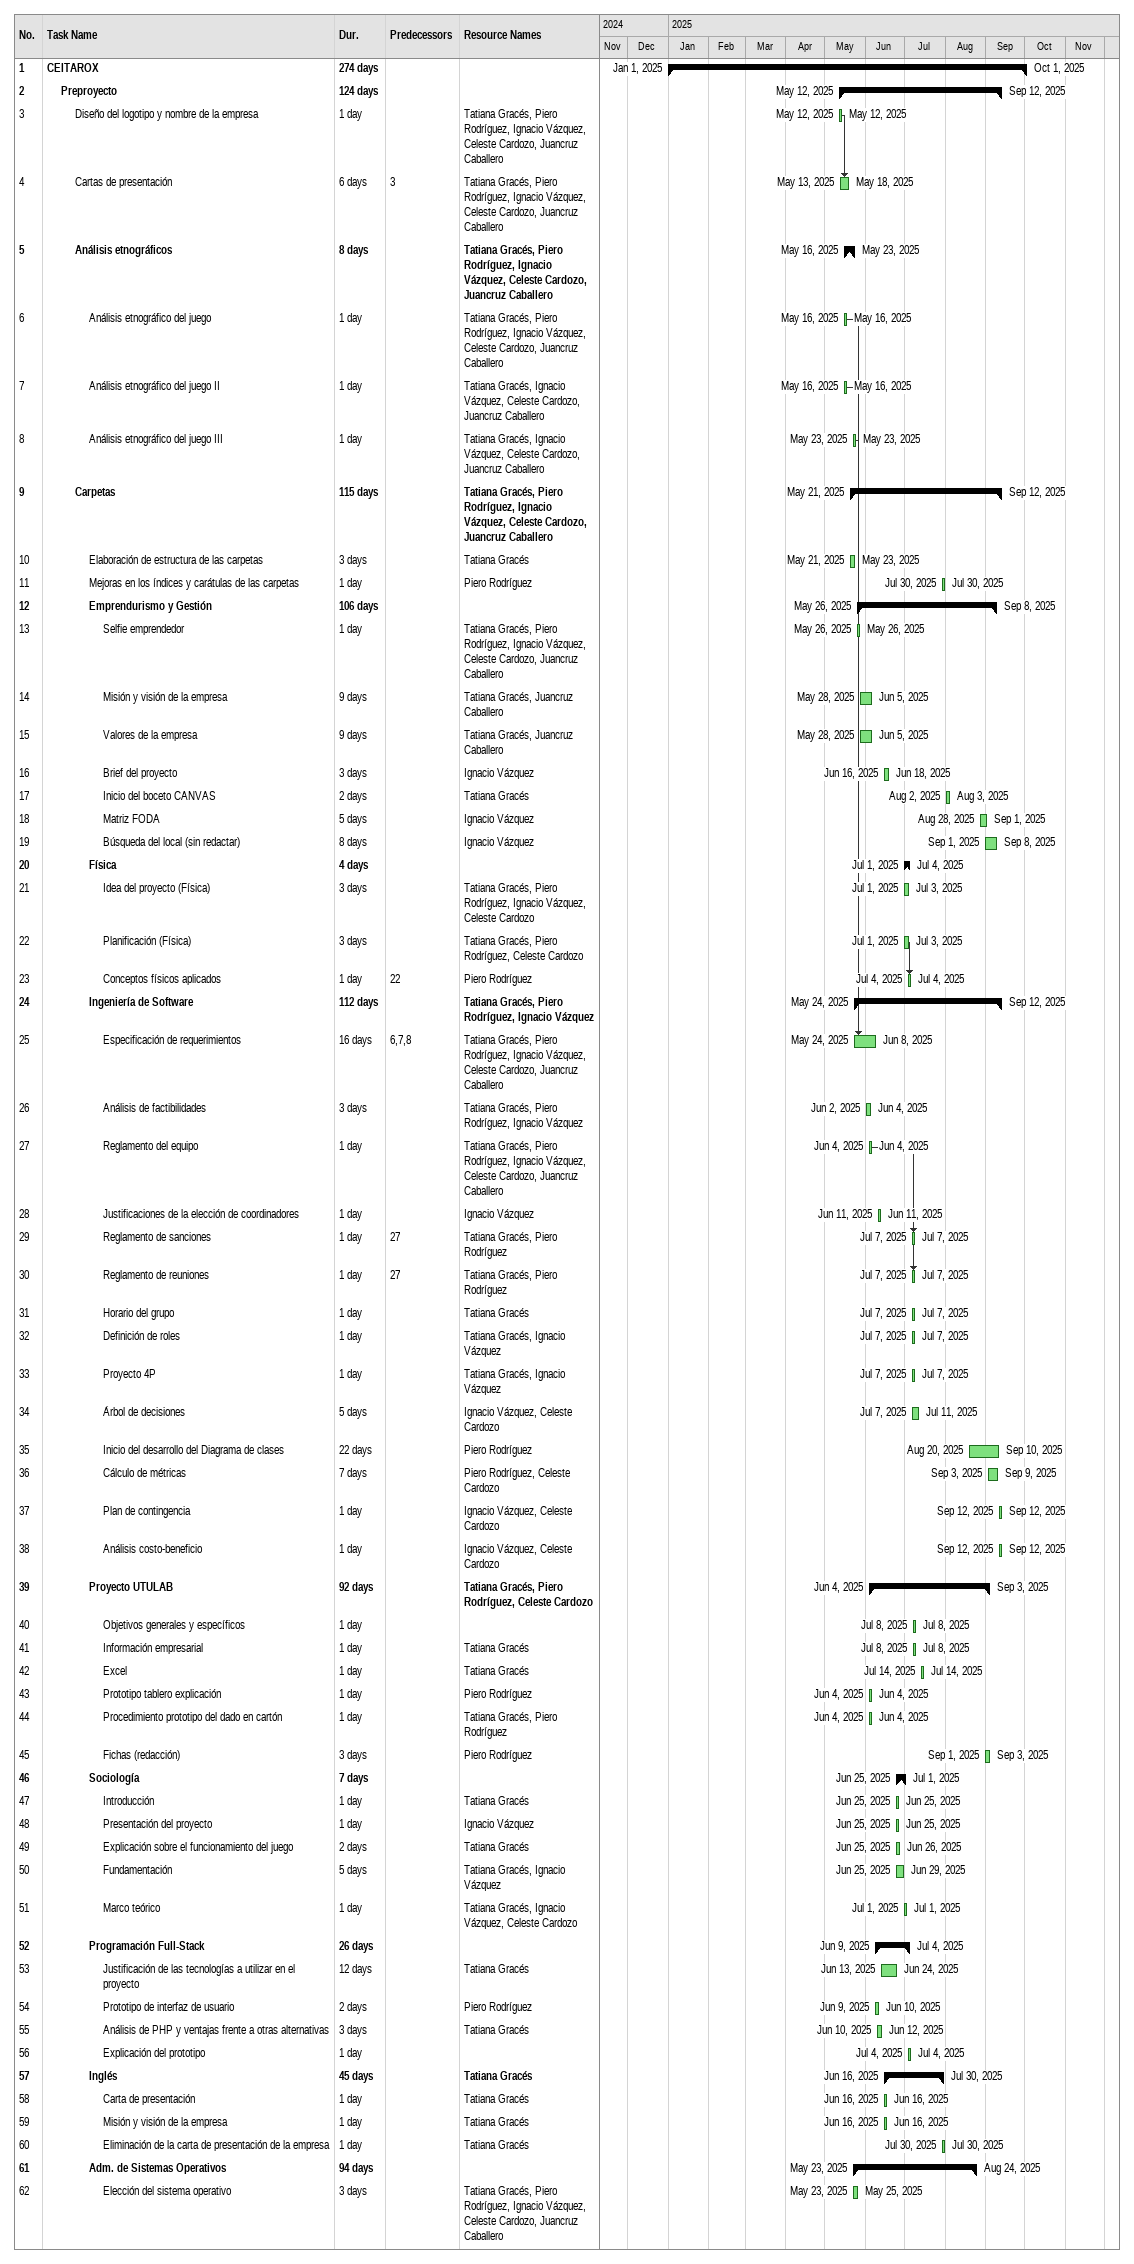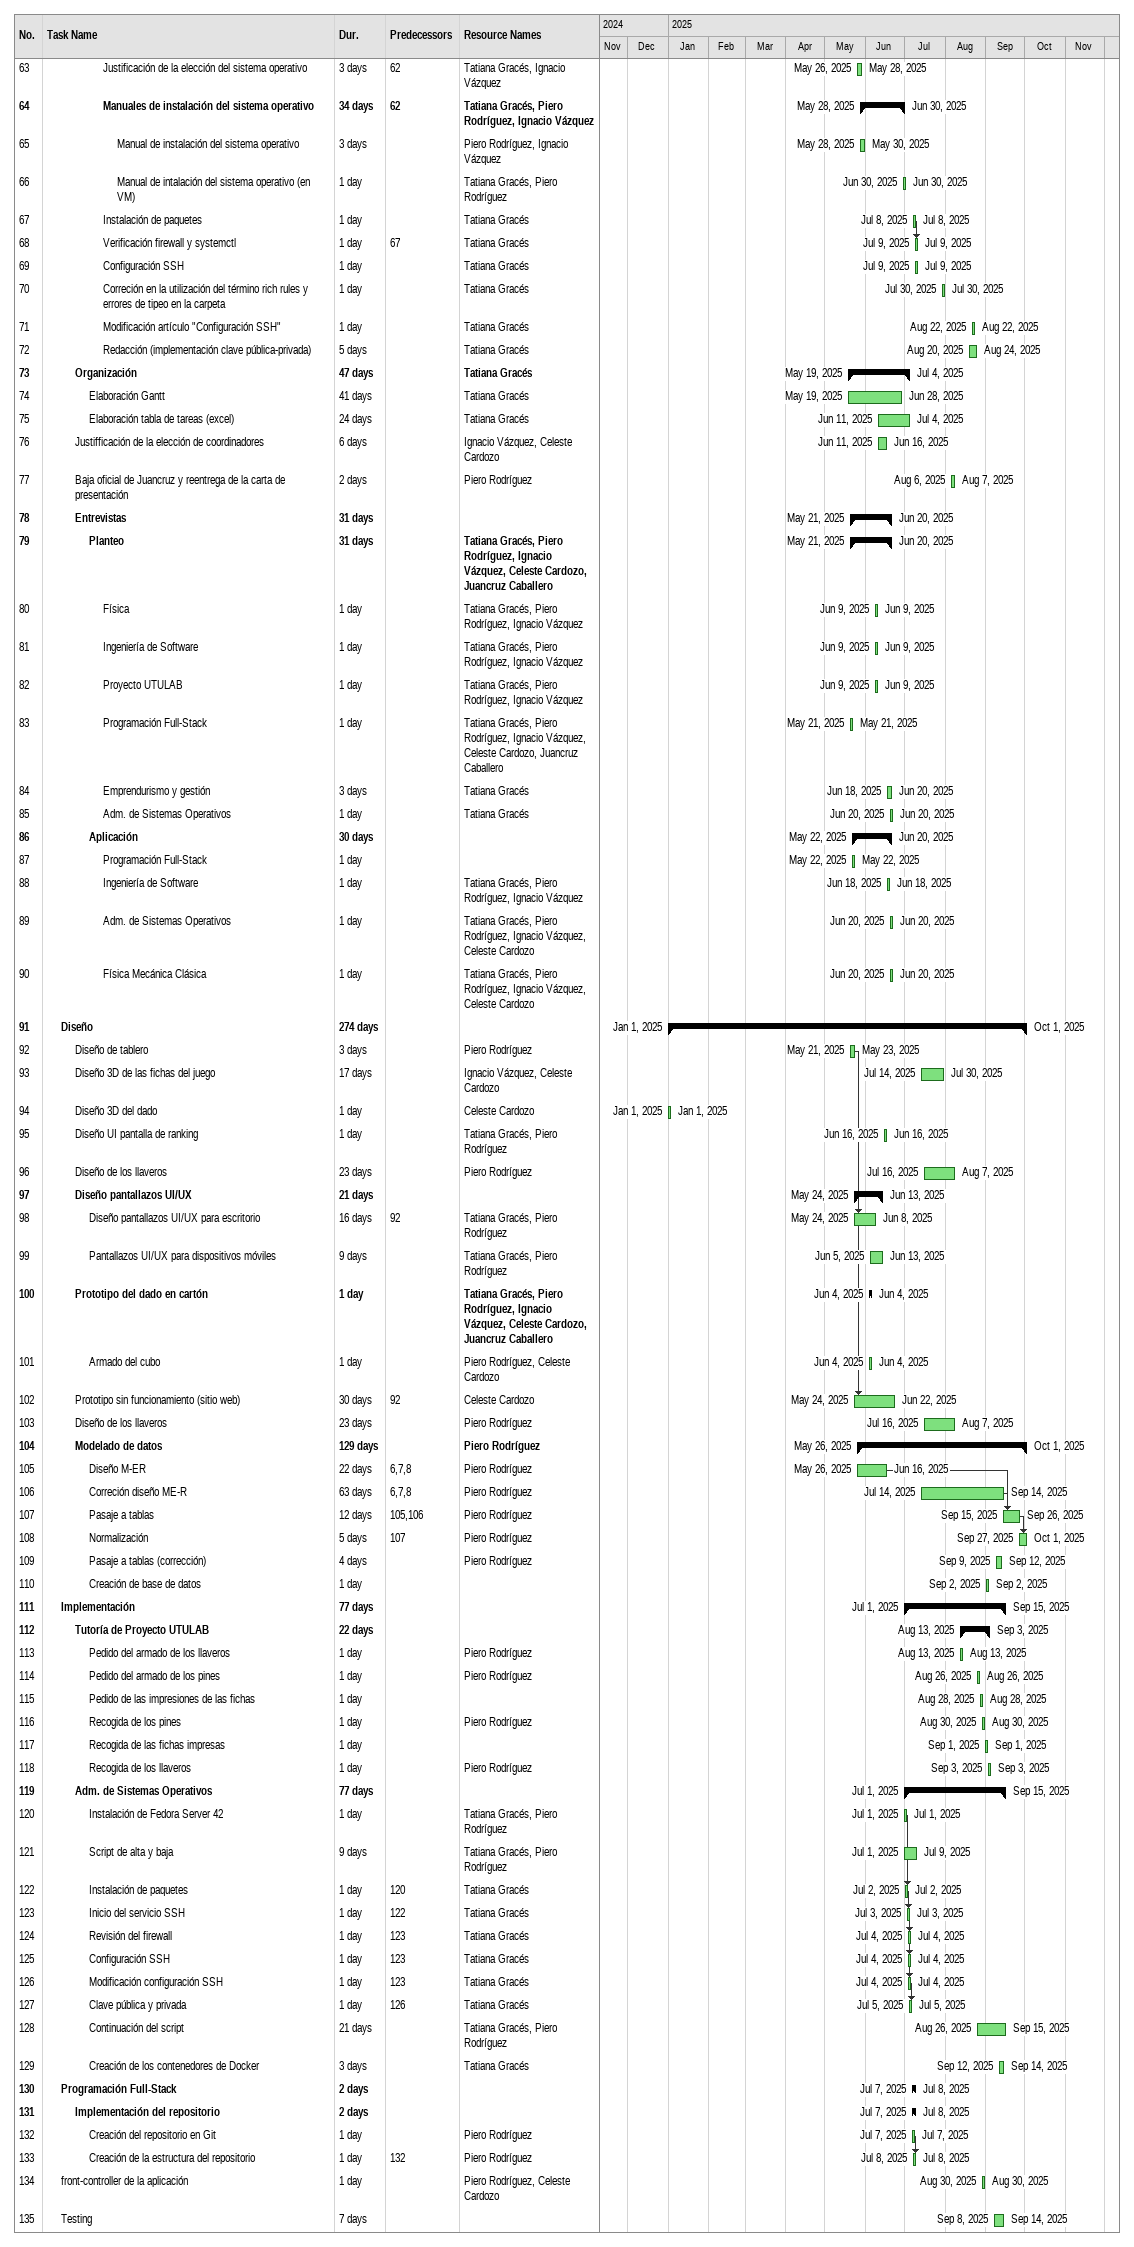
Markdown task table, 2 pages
| ID | Level | Task | Duration | Start | Finish | Predecessors | Resources |
|---|---|---|---|---|---|---|---|
| 1 | 1 | **CEITAROX** | 274d | 2025-01-01 | 2025-10-01 |  |  |
| 2 | 2 | **Preproyecto** | 124d | 2025-05-12 | 2025-09-12 |  |  |
| 3 | 3 | Diseño del logotipo y nombre de la empresa | 1d | 2025-05-12 | 2025-05-12 |  | Tatiana Gracés, Piero Rodríguez, Ignacio Vázquez, Celeste Cardozo, Juancruz Caballero |
| 4 | 3 | Cartas de presentación | 6d | 2025-05-13 | 2025-05-18 | 3 | Tatiana Gracés, Piero Rodríguez, Ignacio Vázquez, Celeste Cardozo, Juancruz Caballero |
| 5 | 3 | **Análisis etnográficos** | 8d | 2025-05-16 | 2025-05-23 |  | Tatiana Gracés, Piero Rodríguez, Ignacio Vázquez, Celeste Cardozo, Juancruz Caballero |
| 6 | 4 | Análisis etnográfico del juego | 1d | 2025-05-16 | 2025-05-16 |  | Tatiana Gracés, Piero Rodríguez, Ignacio Vázquez, Celeste Cardozo, Juancruz Caballero |
| 7 | 4 | Análisis etnográfico del juego II | 1d | 2025-05-16 | 2025-05-16 |  | Tatiana Gracés, Ignacio Vázquez, Celeste Cardozo, Juancruz Caballero |
| 8 | 4 | Análisis etnográfico del juego III | 1d | 2025-05-23 | 2025-05-23 |  | Tatiana Gracés, Ignacio Vázquez, Celeste Cardozo, Juancruz Caballero |
| 9 | 3 | **Carpetas** | 115d | 2025-05-21 | 2025-09-12 |  | Tatiana Gracés, Piero Rodríguez, Ignacio Vázquez, Celeste Cardozo, Juancruz Caballero |
| 10 | 4 | Elaboración de estructura de las carpetas | 3d | 2025-05-21 | 2025-05-23 |  | Tatiana Gracés |
| 11 | 4 | Mejoras en los índices y carátulas de las carpetas | 1d | 2025-07-30 | 2025-07-30 |  | Piero Rodríguez |
| 12 | 4 | **Emprendurismo y Gestión** | 106d | 2025-05-26 | 2025-09-08 |  |  |
| 13 | 5 | Selfie emprendedor | 1d | 2025-05-26 | 2025-05-26 |  | Tatiana Gracés, Piero Rodríguez, Ignacio Vázquez, Celeste Cardozo, Juancruz Caballero |
| 14 | 5 | Misión y visión de la empresa | 9d | 2025-05-28 | 2025-06-05 |  | Tatiana Gracés, Juancruz Caballero |
| 15 | 5 | Valores de la empresa | 9d | 2025-05-28 | 2025-06-05 |  | Tatiana Gracés, Juancruz Caballero |
| 16 | 5 | Brief del proyecto | 3d | 2025-06-16 | 2025-06-18 |  | Ignacio Vázquez |
| 17 | 5 | Inicio del boceto CANVAS | 2d | 2025-08-02 | 2025-08-03 |  | Tatiana Gracés |
| 18 | 5 | Matriz FODA | 5d | 2025-08-28 | 2025-09-01 |  | Ignacio Vázquez |
| 19 | 5 | Búsqueda del local (sin redactar) | 8d | 2025-09-01 | 2025-09-08 |  | Ignacio Vázquez |
| 20 | 4 | **Física** | 4d | 2025-07-01 | 2025-07-04 |  |  |
| 21 | 5 | Idea del proyecto (Física) | 3d | 2025-07-01 | 2025-07-03 |  | Tatiana Gracés, Piero Rodríguez, Ignacio Vázquez, Celeste Cardozo |
| 22 | 5 | Planificación (Física) | 3d | 2025-07-01 | 2025-07-03 |  | Tatiana Gracés, Piero Rodríguez, Celeste Cardozo |
| 23 | 5 | Conceptos físicos aplicados | 1d | 2025-07-04 | 2025-07-04 | 22 | Piero Rodríguez |
| 24 | 4 | **Ingeniería de Software** | 112d | 2025-05-24 | 2025-09-12 |  | Tatiana Gracés, Piero Rodríguez, Ignacio Vázquez |
| 25 | 5 | Especificación de requerimientos | 16d | 2025-05-24 | 2025-06-08 | 6, 7, 8 | Tatiana Gracés, Piero Rodríguez, Ignacio Vázquez, Celeste Cardozo, Juancruz Caballero |
| 26 | 5 | Análisis de factibilidades | 3d | 2025-06-02 | 2025-06-04 |  | Tatiana Gracés, Piero Rodríguez, Ignacio Vázquez |
| 27 | 5 | Reglamento del equipo | 1d | 2025-06-04 | 2025-06-04 |  | Tatiana Gracés, Piero Rodríguez, Ignacio Vázquez, Celeste Cardozo, Juancruz Caballero |
| 28 | 5 | Justificaciones de la elección de coordinadores | 1d | 2025-06-11 | 2025-06-11 |  | Ignacio Vázquez |
| 29 | 5 | Reglamento de sanciones | 1d | 2025-07-07 | 2025-07-07 | 27 | Tatiana Gracés, Piero Rodríguez |
| 30 | 5 | Reglamento de reuniones | 1d | 2025-07-07 | 2025-07-07 | 27 | Tatiana Gracés, Piero Rodríguez |
| 31 | 5 | Horario del grupo | 1d | 2025-07-07 | 2025-07-07 |  | Tatiana Gracés |
| 32 | 5 | Definición de roles | 1d | 2025-07-07 | 2025-07-07 |  | Tatiana Gracés, Ignacio Vázquez |
| 33 | 5 | Proyecto 4P | 1d | 2025-07-07 | 2025-07-07 |  | Tatiana Gracés, Ignacio Vázquez |
| 34 | 5 | Árbol de decisiones | 5d | 2025-07-07 | 2025-07-11 |  | Ignacio Vázquez, Celeste Cardozo |
| 35 | 5 | Inicio del desarrollo del Diagrama de clases | 22d | 2025-08-20 | 2025-09-10 |  | Piero Rodríguez |
| 36 | 5 | Cálculo de métricas | 7d | 2025-09-03 | 2025-09-09 |  | Piero Rodríguez, Celeste Cardozo |
| 37 | 5 | Plan de contingencia | 1d | 2025-09-12 | 2025-09-12 |  | Ignacio Vázquez, Celeste Cardozo |
| 38 | 5 | Análisis costo-beneficio | 1d | 2025-09-12 | 2025-09-12 |  | Ignacio Vázquez, Celeste Cardozo |
| 39 | 4 | **Proyecto UTULAB** | 92d | 2025-06-04 | 2025-09-03 |  | Tatiana Gracés, Piero Rodríguez, Celeste Cardozo |
| 40 | 5 | Objetivos generales y específicos | 1d | 2025-07-08 | 2025-07-08 |  |  |
| 41 | 5 | Información empresarial | 1d | 2025-07-08 | 2025-07-08 |  | Tatiana Gracés |
| 42 | 5 | Excel | 1d | 2025-07-14 | 2025-07-14 |  | Tatiana Gracés |
| 43 | 5 | Prototipo tablero explicación | 1d | 2025-06-04 | 2025-06-04 |  | Piero Rodríguez |
| 44 | 5 | Procedimiento prototipo del dado en cartón | 1d | 2025-06-04 | 2025-06-04 |  | Tatiana Gracés, Piero Rodríguez |
| 45 | 5 | Fichas (redacción) | 3d | 2025-09-01 | 2025-09-03 |  | Piero Rodríguez |
| 46 | 4 | **Sociología** | 7d | 2025-06-25 | 2025-07-01 |  |  |
| 47 | 5 | Introducción | 1d | 2025-06-25 | 2025-06-25 |  | Tatiana Gracés |
| 48 | 5 | Presentación del proyecto | 1d | 2025-06-25 | 2025-06-25 |  | Ignacio Vázquez |
| 49 | 5 | Explicación sobre el funcionamiento del juego | 2d | 2025-06-25 | 2025-06-26 |  | Tatiana Gracés |
| 50 | 5 | Fundamentación | 5d | 2025-06-25 | 2025-06-29 |  | Tatiana Gracés, Ignacio Vázquez |
| 51 | 5 | Marco teórico | 1d | 2025-07-01 | 2025-07-01 |  | Tatiana Gracés, Ignacio Vázquez, Celeste Cardozo |
| 52 | 4 | **Programación Full-Stack** | 26d | 2025-06-09 | 2025-07-04 |  |  |
| 53 | 5 | Justificación de las tecnologías a utilizar en el proyecto | 12d | 2025-06-13 | 2025-06-24 |  | Tatiana Gracés |
| 54 | 5 | Prototipo de interfaz de usuario | 2d | 2025-06-09 | 2025-06-10 |  | Piero Rodríguez |
| 55 | 5 | Análisis de PHP y ventajas frente a otras alternativas | 3d | 2025-06-10 | 2025-06-12 |  | Tatiana Gracés |
| 56 | 5 | Explicación del prototipo | 1d | 2025-07-04 | 2025-07-04 |  |  |
| 57 | 4 | **Inglés** | 45d | 2025-06-16 | 2025-07-30 |  | Tatiana Gracés |
| 58 | 5 | Carta de presentación | 1d | 2025-06-16 | 2025-06-16 |  | Tatiana Gracés |
| 59 | 5 | Misión y visión de la empresa | 1d | 2025-06-16 | 2025-06-16 |  | Tatiana Gracés |
| 60 | 5 | Eliminación de la carta de presentación de la empresa | 1d | 2025-07-30 | 2025-07-30 |  | Tatiana Gracés |
| 61 | 4 | **Adm. de Sistemas Operativos** | 94d | 2025-05-23 | 2025-08-24 |  |  |
| 62 | 5 | Elección del sistema operativo | 3d | 2025-05-23 | 2025-05-25 |  | Tatiana Gracés, Piero Rodríguez, Ignacio Vázquez, Celeste Cardozo, Juancruz Caballero |
| 63 | 5 | Justificación de la elección del sistema operativo | 3d | 2025-05-26 | 2025-05-28 | 62 | Tatiana Gracés, Ignacio Vázquez |
| 64 | 5 | **Manuales de instalación del sistema operativo** | 34d | 2025-05-28 | 2025-06-30 | 62 | Tatiana Gracés, Piero Rodríguez, Ignacio Vázquez |
| 65 | 6 | Manual de instalación del sistema operativo | 3d | 2025-05-28 | 2025-05-30 |  | Piero Rodríguez, Ignacio Vázquez |
| 66 | 6 | Manual de intalación del sistema operativo (en VM) | 1d | 2025-06-30 | 2025-06-30 |  | Tatiana Gracés, Piero Rodríguez |
| 67 | 5 | Instalación de paquetes | 1d | 2025-07-08 | 2025-07-08 |  | Tatiana Gracés |
| 68 | 5 | Verificación firewall y systemctl | 1d | 2025-07-09 | 2025-07-09 | 67 | Tatiana Gracés |
| 69 | 5 | Configuración SSH | 1d | 2025-07-09 | 2025-07-09 |  | Tatiana Gracés |
| 70 | 5 | Correción en la utilización del término rich rules y errores de tipeo en la carpeta | 1d | 2025-07-30 | 2025-07-30 |  | Tatiana Gracés |
| 71 | 5 | Modificación artículo "Configuración SSH" | 1d | 2025-08-22 | 2025-08-22 |  | Tatiana Gracés |
| 72 | 5 | Redacción (implementación clave pública-privada) | 5d | 2025-08-20 | 2025-08-24 |  | Tatiana Gracés |
| 73 | 3 | **Organización** | 47d | 2025-05-19 | 2025-07-04 |  | Tatiana Gracés |
| 74 | 4 | Elaboración Gantt | 41d | 2025-05-19 | 2025-06-28 |  | Tatiana Gracés |
| 75 | 4 | Elaboración tabla de tareas (excel) | 24d | 2025-06-11 | 2025-07-04 |  | Tatiana Gracés |
| 76 | 3 | Justifficación de la elección de coordinadores | 6d | 2025-06-11 | 2025-06-16 |  | Ignacio Vázquez, Celeste Cardozo |
| 77 | 3 | Baja oficial de Juancruz y reentrega de la carta de presentación | 2d | 2025-08-06 | 2025-08-07 |  | Piero Rodríguez |
| 78 | 3 | **Entrevistas** | 31d | 2025-05-21 | 2025-06-20 |  |  |
| 79 | 4 | **Planteo** | 31d | 2025-05-21 | 2025-06-20 |  | Tatiana Gracés, Piero Rodríguez, Ignacio Vázquez, Celeste Cardozo, Juancruz Caballero |
| 80 | 5 | Física | 1d | 2025-06-09 | 2025-06-09 |  | Tatiana Gracés, Piero Rodríguez, Ignacio Vázquez |
| 81 | 5 | Ingeniería de Software | 1d | 2025-06-09 | 2025-06-09 |  | Tatiana Gracés, Piero Rodríguez, Ignacio Vázquez |
| 82 | 5 | Proyecto UTULAB | 1d | 2025-06-09 | 2025-06-09 |  | Tatiana Gracés, Piero Rodríguez, Ignacio Vázquez |
| 83 | 5 | Programación Full-Stack | 1d | 2025-05-21 | 2025-05-21 |  | Tatiana Gracés, Piero Rodríguez, Ignacio Vázquez, Celeste Cardozo, Juancruz Caballero |
| 84 | 5 | Emprendurismo y gestión | 3d | 2025-06-18 | 2025-06-20 |  | Tatiana Gracés |
| 85 | 5 | Adm. de Sistemas Operativos | 1d | 2025-06-20 | 2025-06-20 |  | Tatiana Gracés |
| 86 | 4 | **Aplicación** | 30d | 2025-05-22 | 2025-06-20 |  |  |
| 87 | 5 | Programación Full-Stack | 1d | 2025-05-22 | 2025-05-22 |  |  |
| 88 | 5 | Ingeniería de Software | 1d | 2025-06-18 | 2025-06-18 |  | Tatiana Gracés, Piero Rodríguez, Ignacio Vázquez |
| 89 | 5 | Adm. de Sistemas Operativos | 1d | 2025-06-20 | 2025-06-20 |  | Tatiana Gracés, Piero Rodríguez, Ignacio Vázquez, Celeste Cardozo |
| 90 | 5 | Física Mecánica Clásica | 1d | 2025-06-20 | 2025-06-20 |  | Tatiana Gracés, Piero Rodríguez, Ignacio Vázquez, Celeste Cardozo |
| 91 | 2 | **Diseño** | 274d | 2025-01-01 | 2025-10-01 |  |  |
| 92 | 3 | Diseño de tablero | 3d | 2025-05-21 | 2025-05-23 |  | Piero Rodríguez |
| 93 | 3 | Diseño 3D de las fichas del juego | 17d | 2025-07-14 | 2025-07-30 |  | Ignacio Vázquez, Celeste Cardozo |
| 94 | 3 | Diseño 3D del dado | 1d | 2025-01-01 | 2025-01-01 |  | Celeste Cardozo |
| 95 | 3 | Diseño UI pantalla de ranking | 1d | 2025-06-16 | 2025-06-16 |  | Tatiana Gracés, Piero Rodríguez |
| 96 | 3 | Diseño de los llaveros | 23d | 2025-07-16 | 2025-08-07 |  | Piero Rodríguez |
| 97 | 3 | **Diseño pantallazos UI/UX** | 21d | 2025-05-24 | 2025-06-13 |  |  |
| 98 | 4 | Diseño pantallazos UI/UX para escritorio | 16d | 2025-05-24 | 2025-06-08 | 92 | Tatiana Gracés, Piero Rodríguez |
| 99 | 4 | Pantallazos UI/UX para dispositivos móviles | 9d | 2025-06-05 | 2025-06-13 |  | Tatiana Gracés, Piero Rodríguez |
| 100 | 3 | **Prototipo del dado en cartón** | 1d | 2025-06-04 | 2025-06-04 |  | Tatiana Gracés, Piero Rodríguez, Ignacio Vázquez, Celeste Cardozo, Juancruz Caballero |
| 101 | 4 | Armado del cubo | 1d | 2025-06-04 | 2025-06-04 |  | Piero Rodríguez, Celeste Cardozo |
| 102 | 3 | Prototipo sin funcionamiento (sitio web) | 30d | 2025-05-24 | 2025-06-22 | 92 | Celeste Cardozo |
| 103 | 3 | Diseño de los llaveros | 23d | 2025-07-16 | 2025-08-07 |  | Piero Rodríguez |
| 104 | 3 | **Modelado de datos** | 129d | 2025-05-26 | 2025-10-01 |  | Piero Rodríguez |
| 105 | 4 | Diseño M-ER | 22d | 2025-05-26 | 2025-06-16 | 6, 7, 8 | Piero Rodríguez |
| 106 | 4 | Correción diseño ME-R | 63d | 2025-07-14 | 2025-09-14 | 6, 7, 8 | Piero Rodríguez |
| 107 | 4 | Pasaje a tablas | 12d | 2025-09-15 | 2025-09-26 | 105, 106 | Piero Rodríguez |
| 108 | 4 | Normalización | 5d | 2025-09-27 | 2025-10-01 | 107 | Piero Rodríguez |
| 109 | 4 | Pasaje a tablas (corrección) | 4d | 2025-09-09 | 2025-09-12 |  | Piero Rodríguez |
| 110 | 4 | Creación de base de datos | 1d | 2025-09-02 | 2025-09-02 |  |  |
| 111 | 2 | **Implementación** | 77d | 2025-07-01 | 2025-09-15 |  |  |
| 112 | 3 | **Tutoría de Proyecto UTULAB** | 22d | 2025-08-13 | 2025-09-03 |  |  |
| 113 | 4 | Pedido del armado de los llaveros | 1d | 2025-08-13 | 2025-08-13 |  | Piero Rodríguez |
| 114 | 4 | Pedido del armado de los pines | 1d | 2025-08-26 | 2025-08-26 |  | Piero Rodríguez |
| 115 | 4 | Pedido de las impresiones de las fichas | 1d | 2025-08-28 | 2025-08-28 |  |  |
| 116 | 4 | Recogida de los pines | 1d | 2025-08-30 | 2025-08-30 |  | Piero Rodríguez |
| 117 | 4 | Recogida de las fichas impresas | 1d | 2025-09-01 | 2025-09-01 |  |  |
| 118 | 4 | Recogida de los llaveros | 1d | 2025-09-03 | 2025-09-03 |  | Piero Rodríguez |
| 119 | 3 | **Adm. de Sistemas Operativos** | 77d | 2025-07-01 | 2025-09-15 |  |  |
| 120 | 4 | Instalación de Fedora Server 42 | 1d | 2025-07-01 | 2025-07-01 |  | Tatiana Gracés, Piero Rodríguez |
| 121 | 4 | Script de alta y baja | 9d | 2025-07-01 | 2025-07-09 |  | Tatiana Gracés, Piero Rodríguez |
| 122 | 4 | Instalación de paquetes | 1d | 2025-07-02 | 2025-07-02 | 120 | Tatiana Gracés |
| 123 | 4 | Inicio del servicio SSH | 1d | 2025-07-03 | 2025-07-03 | 122 | Tatiana Gracés |
| 124 | 4 | Revisión del firewall | 1d | 2025-07-04 | 2025-07-04 | 123 | Tatiana Gracés |
| 125 | 4 | Configuración SSH | 1d | 2025-07-04 | 2025-07-04 | 123 | Tatiana Gracés |
| 126 | 4 | Modificación configuración SSH | 1d | 2025-07-04 | 2025-07-04 | 123 | Tatiana Gracés |
| 127 | 4 | Clave pública y privada | 1d | 2025-07-05 | 2025-07-05 | 126 | Tatiana Gracés |
| 128 | 4 | Continuación del script | 21d | 2025-08-26 | 2025-09-15 |  | Tatiana Gracés, Piero Rodríguez |
| 129 | 4 | Creación de los contenedores de Docker | 3d | 2025-09-12 | 2025-09-14 |  | Tatiana Gracés |
| 130 | 2 | **Programación Full-Stack** | 2d | 2025-07-07 | 2025-07-08 |  |  |
| 131 | 3 | **Implementación del repositorio** | 2d | 2025-07-07 | 2025-07-08 |  |  |
| 132 | 4 | Creación del repositorio en Git | 1d | 2025-07-07 | 2025-07-07 |  | Piero Rodríguez |
| 133 | 4 | Creación de la estructura del repositorio | 1d | 2025-07-08 | 2025-07-08 | 132 | Piero Rodríguez |
| 134 | 2 | front-controller de la aplicación | 1d | 2025-08-30 | 2025-08-30 |  | Piero Rodríguez, Celeste Cardozo |
| 135 | 2 | Testing | 7d | 2025-09-08 | 2025-09-14 |  |  |
